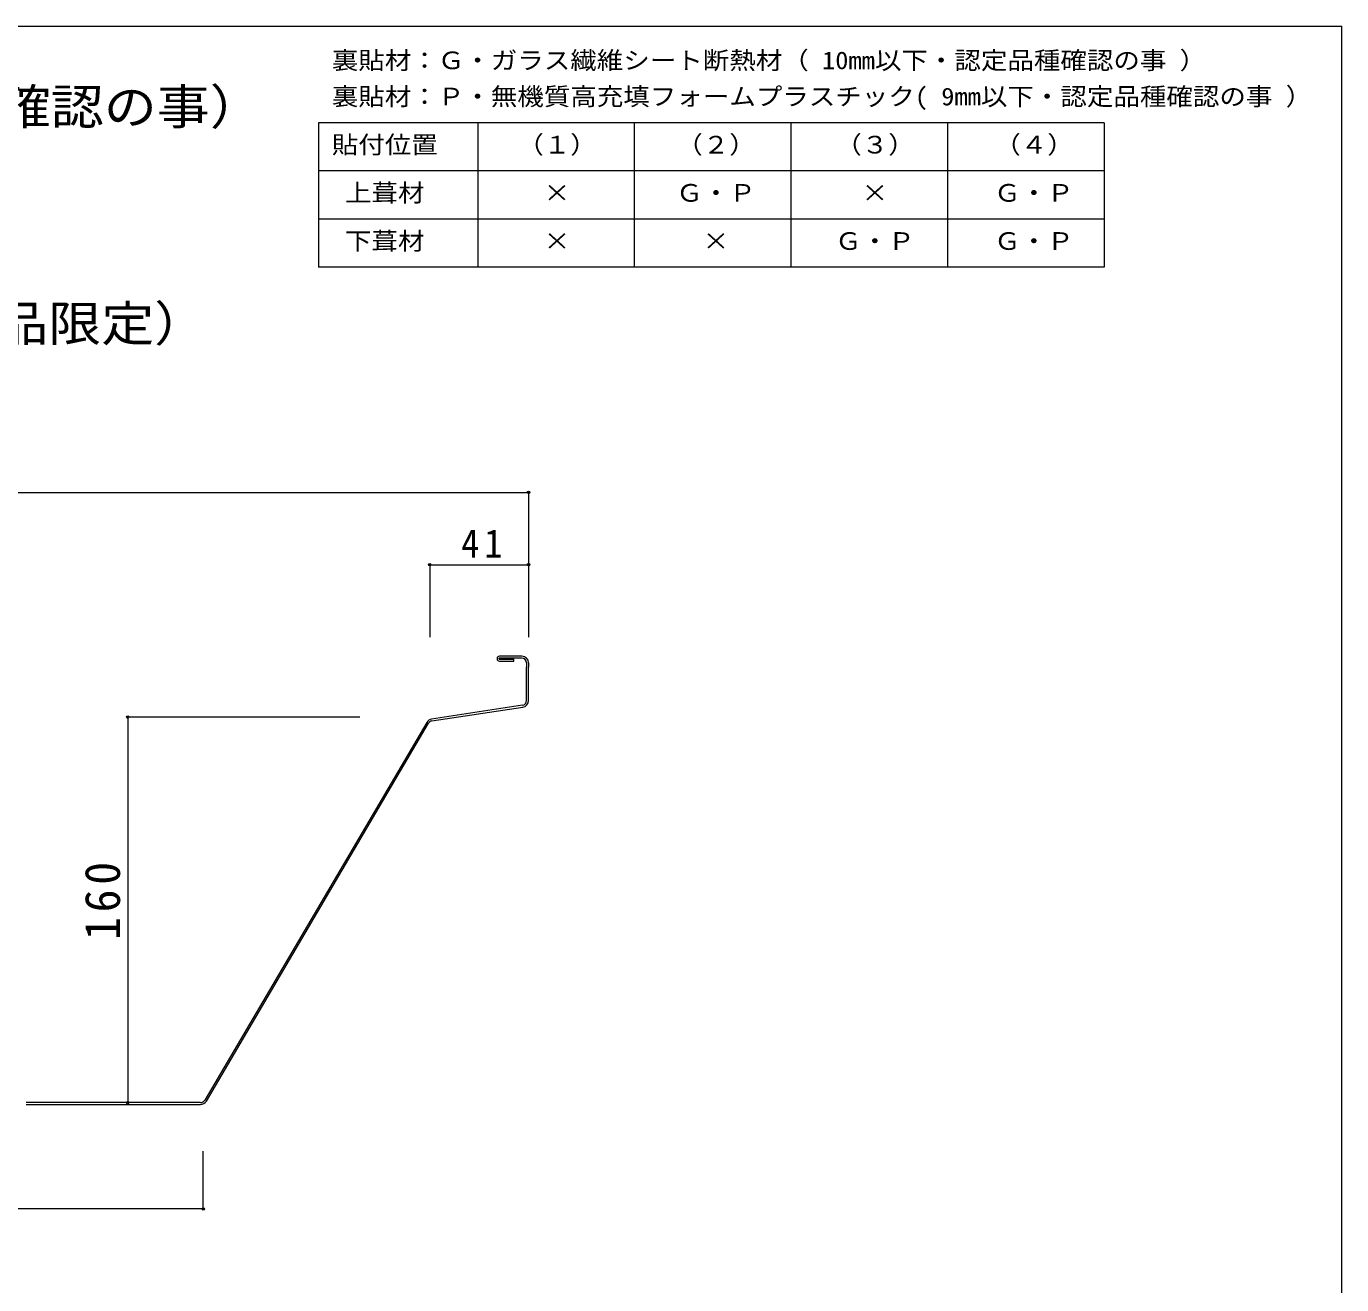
# Model space of a CAD drawing. Units: millimetres, scale not verified. Extents: x -1135 to 2170, y -1086 to 2575.
# Drawn here: x -103 to 443, y 782 to 1304 of the extents above; entities that cross this region are included whole.
import ezdxf
from ezdxf.enums import TextEntityAlignment as Align

# ---------------------------------------------------------------- set-up
doc = ezdxf.new("R2010")
doc.units = ezdxf.units.MM
doc.header["$LTSCALE"] = 2
doc.header["$PDMODE"] = 32
doc.header["$PDSIZE"] = 1
doc.layers.add('0-1', color=4, linetype='Continuous', lineweight=18)
doc.styles.add('ＭＳ ゴシック', font='')
doc.styles.get('ＭＳ ゴシック').set_extended_font_data('MS Gothic')

msp = doc.modelspace()

# ---------------------------------------------------------------- linework, layer by layer
at = {"layer": '0-1', "color": 2}
for p in [(-1134.243, 1304.128), (442.646, 184.121)]:
    msp.add_line(p, (442.646, 1304.128), dxfattribs=at)
at = {"layer": '0-1', "color": 7}
for p, q in [((344.031, 1264.128), (17.969, 1264.128)), ((17.969, 1264.128), (17.969, 1204.128)), ((84.03, 1264.128), (84.03, 1204.128)), ((149.031, 1264.128), (149.031, 1204.128)), ((214.031, 1264.128), (214.031, 1204.128)), ((279.031, 1264.128), (279.031, 1204.128)), ((344.031, 1264.128), (344.031, 1204.128)), ((344.031, 1244.128), (17.969, 1244.128)), ((344.031, 1224.128), (17.969, 1224.128)), ((344.031, 1204.128), (17.969, 1204.128)), ((-394.872, 1110.627), (105.128, 1110.627)), ((105.128, 1110.627), (105.128, 1050.627)), ((64.128, 1080.627), (105.128, 1080.627)), ((64.128, 1080.627), (64.128, 1050.627)), ((-29.872, 813.207), (-29.872, 837.207)), ((-29.872, 813.207), (-259.872, 813.207))]:
    msp.add_line(p, q, dxfattribs=at)
at = {"layer": '0-1', "color": 3}
for p, q in [((92.059, 1041.665), (92.059, 1041.595)), ((92.859, 1041.665), (92.859, 1041.595)), ((102.328, 1042.665), (93.059, 1042.665)), ((102.328, 1041.865), (93.059, 1041.865)), ((93.059, 1041.395), (99.059, 1041.395)), ((93.059, 1040.595), (99.059, 1040.595)), ((99.059, 1040.595), (99.059, 1041.395)), ((104.328, 1039.865), (104.328, 1038.061)), ((104.328, 1024.258), (104.328, 1038.061)), ((105.128, 1039.865), (105.128, 1038.061)), ((105.128, 1024.257), (105.128, 1038.061)), ((102.628, 1022.281), (64.903, 1016.552)), ((65.023, 1015.761), (102.749, 1021.49)), ((62.906, 1015.197), (-29.292, 858.356)), ((-28.602, 857.952), (63.596, 1014.793)), ((-31.02, 857.364), (-103.331, 857.364)), ((-103.331, 856.565), (-31.02, 856.565))]:
    msp.add_line(p, q, dxfattribs=at)
at = {"layer": '0-1', "color": 7}
msp.add_lwpolyline([(35.128, 1017.364), (-61.21, 1017.364), (-61.21, 857.364)], dxfattribs=at)
at = {"layer": '0-1', "color": 3}
for centre, radius, start, end in [((93.059, 1041.665), 1, 89.99998, 179.99998), ((93.059, 1041.595), 1, 179.99997, 269.99998), ((93.059, 1041.665), 0.2, 89.99998, 179.99998), ((93.059, 1041.595), 0.2, 179.99997, 269.99998), ((102.328, 1039.865), 2.8, 0, 89.99998), ((102.328, 1039.865), 2, 0, 89.99998), ((102.328, 1024.258), 2, 278.63351, 0), ((102.328, 1024.258), 2.8, 278.63351, 0), ((65.323, 1013.783), 2.8, 98.638, 149.69594), ((65.323, 1013.783), 2, 98.638, 149.69594), ((-31.02, 859.365), 2, 270, 329.69595), ((-31.02, 859.365), 2.8, 270, 329.69595)]:
    msp.add_arc(centre, radius, start, end, dxfattribs=at)
for p in [(105.128, 1110.627), (64.128, 1080.627), (105.128, 1080.627), (-61.21, 1017.364), (-61.21, 857.364), (-29.872, 813.207)]:
    msp.add_point(p, dxfattribs=at)

# ---------------------------------------------------------------- texts
at = {"layer": '0-1', "color": 2, "style": 'ＭＳ ゴシック', "width": 1.1}
for s, height, p in [('裏貼材：Ｇ・ガラス繊維シート断熱材（ 10mm以下・認定品種確認の事 ）', 7.331, (23.469, 1284.128)), ('屋根３０分耐火認定\u3000ＦＰ０３０ＲＦ-１９７３（１）～（４）：（株）サカタ製作所（認定仕様確認の事）', 14.66, (-1071.96, 1259.024)), ('裏貼材：Ｐ・無機質高充填フォームプラスチック( 9mm以下・認定品種確認の事 ）', 7.331, (23.469, 1269.128)), ('貼付位置\u3000\u3000\u3000（１）\u3000\u3000\u3000（２）\u3000\u3000\u3000（３）\u3000\u3000\u3000（４）', 7.331, (23.469, 1249.128)), (' 上葺材 \u3000\u3000\u3000\u3000×\u3000\u3000\u3000\u3000Ｇ・Ｐ\u3000\u3000\u3000\u3000×\u3000\u3000\u3000\u3000Ｇ・Ｐ', 7.331, (23.469, 1229.128)), (' 下葺材 \u3000\u3000\u3000\u3000×\u3000\u3000\u3000\u3000\u3000×\u3000\u3000\u3000\u3000Ｇ・Ｐ\u3000\u3000\u3000Ｇ・Ｐ', 7.331, (23.469, 1209.128)), ('最大梁間：５０００ｍｍ以下\u3000下葺タイトフレームｔ＝SUS2.0mm,鋼製2.3mm ～ 3.2mm（サカタ製品限定）', 14.66, (-1072.46, 1169.023))]:
    msp.add_text(s, height=height, dxfattribs=at).set_placement(p, align=Align.BOTTOM_LEFT)
at = {"layer": '0-1', "color": 2, "insert": (77.128, 1083.627), "char_height": 11.73, "attachment_point": 7, "style": 'ＭＳ ゴシック'}
msp.add_mtext('\\T1.27;\\W0.95;41', dxfattribs=at)
at = {"layer": '0-1', "color": 2, "insert": (-64.21, 924.864), "char_height": 14.66, "attachment_point": 7, "rotation": 90, "style": 'ＭＳ ゴシック'}
msp.add_mtext('\\T1.21;\\W0.95;160', dxfattribs=at)

doc.saveas('drawing.dxf')
